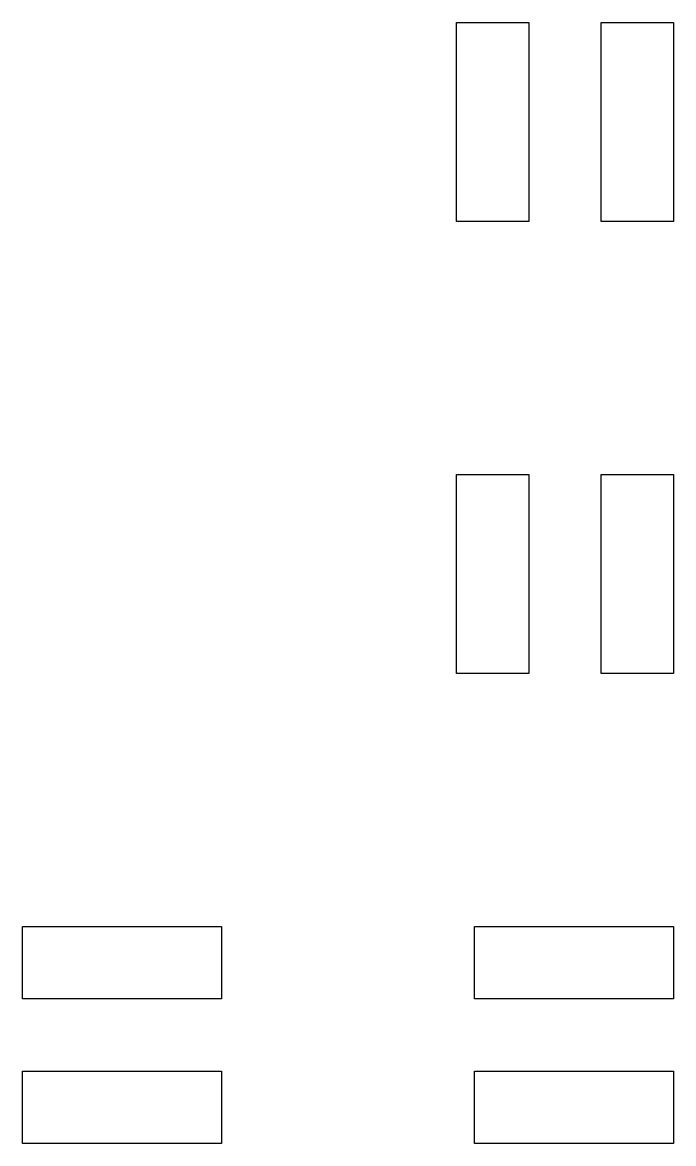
# Model space of a CAD drawing. Extents: x 82.5 to 91.5, y -71 to -55.5.
import ezdxf

# ---------------------------------------------------------------- set-up
doc = ezdxf.new("R2010")
doc.units = 0
doc.layers.add('BLACK', color=7, linetype='CONTINUOUS')

msp = doc.modelspace()

# ---------------------------------------------------------------- linework, layer by layer
at = {"layer": 'BLACK', "linetype": 'CONTINUOUS'}
for p, q in [((88.5, -58.25), (88.5, -55.5)), ((88.5, -55.5), (89.5, -55.5)), ((89.5, -55.5), (89.5, -58.25)), ((90.5, -58.25), (90.5, -55.5)), ((90.5, -55.5), (91.5, -55.5)), ((91.5, -55.5), (91.5, -58.25)), ((89.5, -58.25), (88.5, -58.25)), ((91.5, -58.25), (90.5, -58.25)), ((88.5, -64.5), (88.5, -61.75)), ((88.5, -61.75), (89.5, -61.75)), ((89.5, -61.75), (89.5, -64.5)), ((90.5, -64.5), (90.5, -61.75)), ((90.5, -61.75), (91.5, -61.75)), ((91.5, -61.75), (91.5, -64.5)), ((89.5, -64.5), (88.5, -64.5)), ((91.5, -64.5), (90.5, -64.5)), ((82.5, -69), (82.5, -68)), ((82.5, -68), (85.25, -68)), ((85.25, -68), (85.25, -69)), ((88.75, -69), (88.75, -68)), ((88.75, -68), (91.5, -68)), ((91.5, -68), (91.5, -69)), ((85.25, -69), (82.5, -69)), ((91.5, -69), (88.75, -69)), ((82.5, -71), (82.5, -70)), ((82.5, -70), (85.25, -70)), ((85.25, -70), (85.25, -71)), ((88.75, -71), (88.75, -70)), ((88.75, -70), (91.5, -70)), ((91.5, -70), (91.5, -71)), ((85.25, -71), (82.5, -71)), ((91.5, -71), (88.75, -71))]:
    msp.add_line(p, q, dxfattribs=at)

doc.saveas('drawing.dxf')
